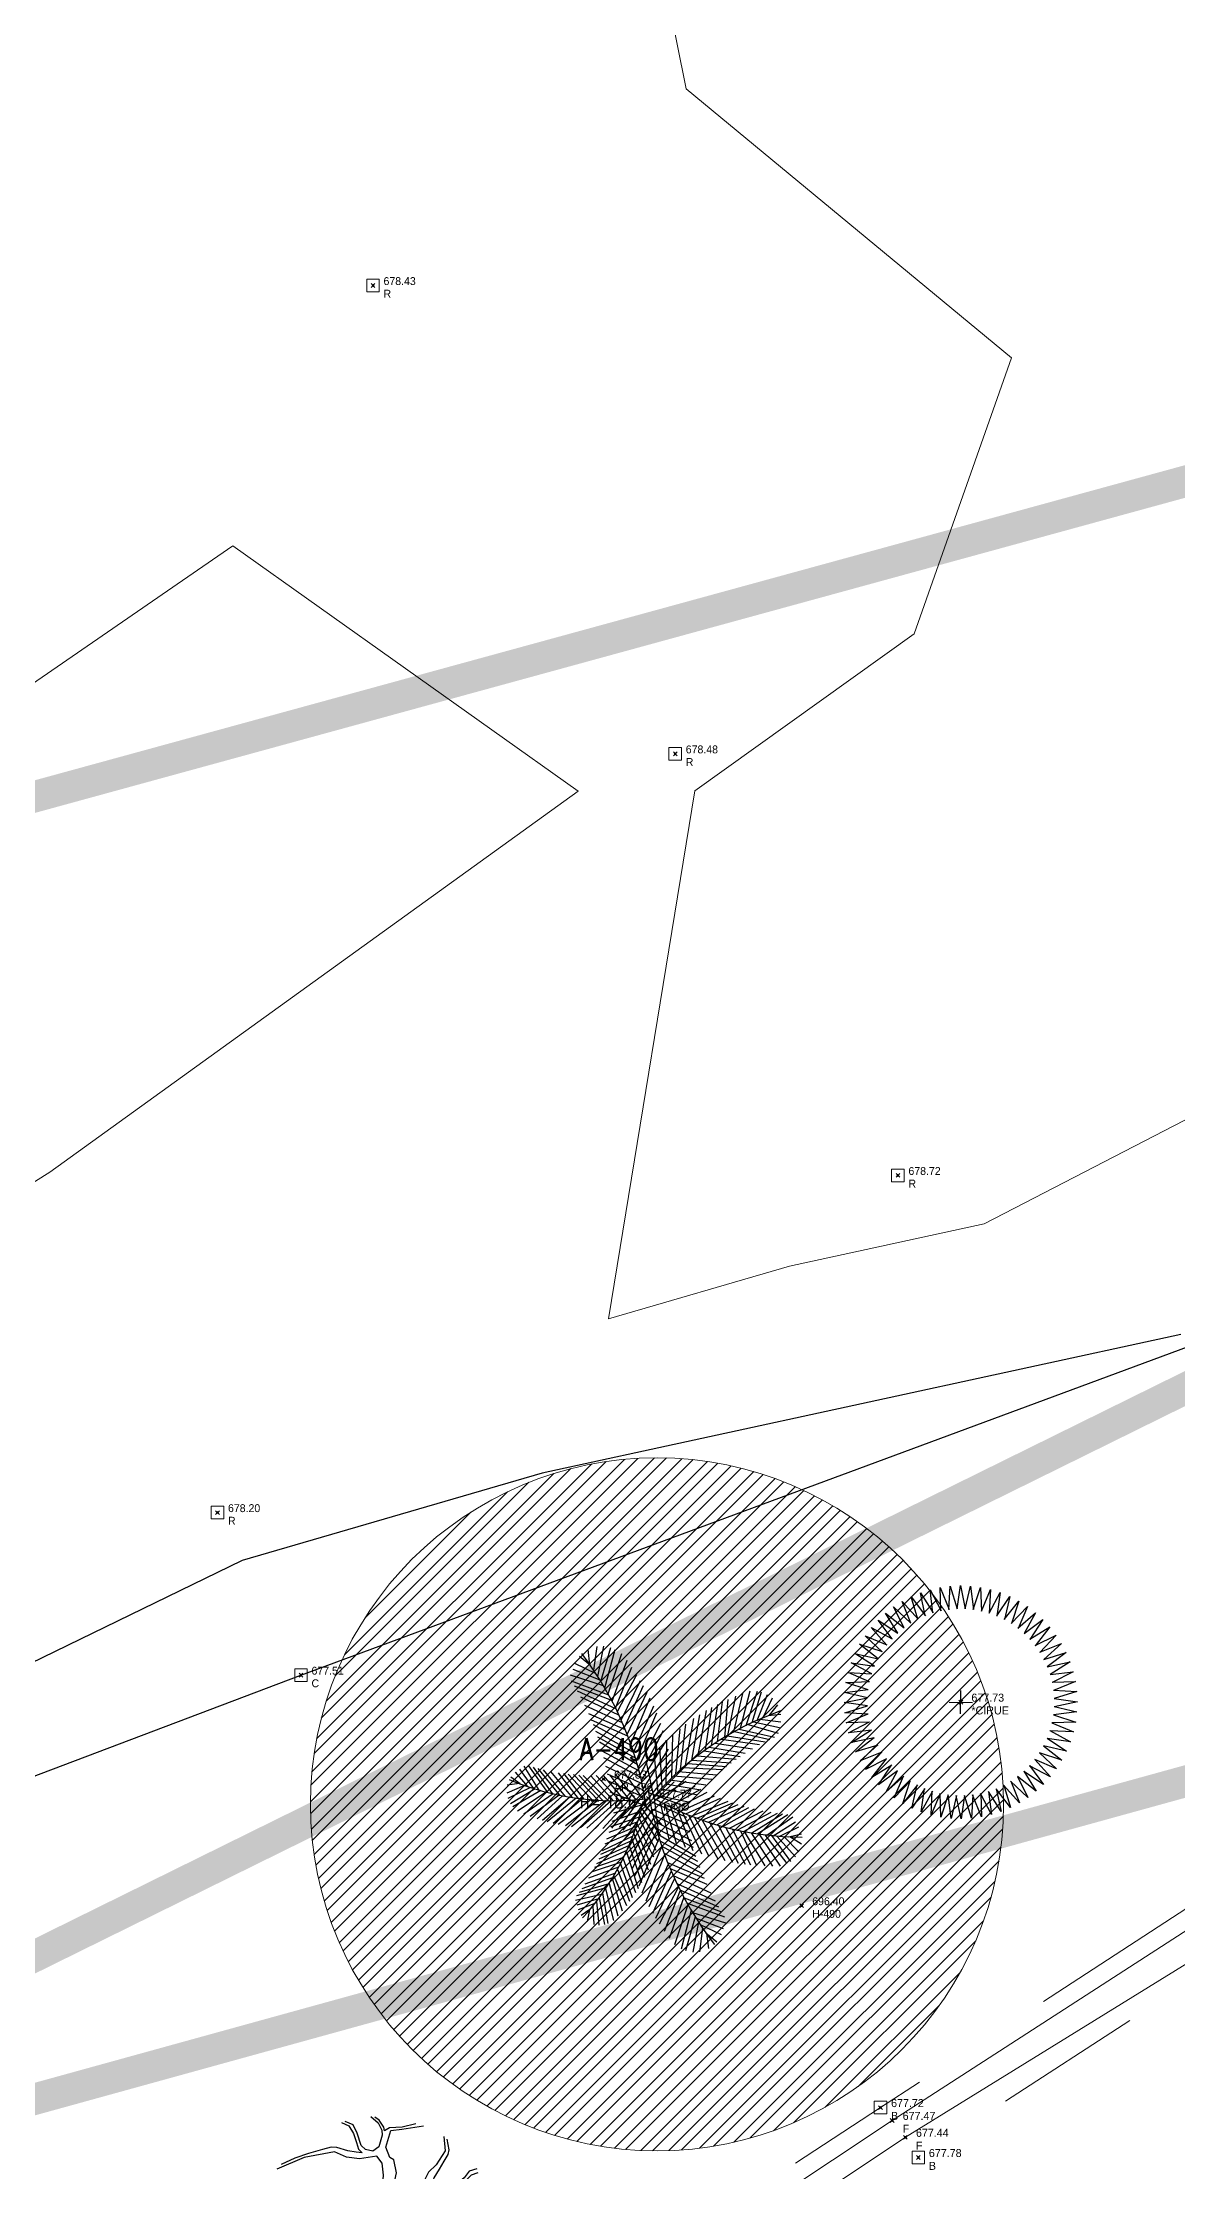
# Model space of a CAD drawing. Extents: x 350769 to 354978, y 6304672 to 6307963.
# Drawn here: x 352417.52 to 352435.53, y 6305718.19 to 6305751.98 of the extents above; entities that cross this region are included whole.
import ezdxf

# ---------------------------------------------------------------- set-up
doc = ezdxf.new("R2010")
doc.units = 0
doc.header["$PDMODE"] = 35
doc.header["$PDSIZE"] = 0.03
for name, pattern in [('CONTINUOS', [0]), ('DASHDOT', [1, 0.5, -0.25, 0, -0.25]), ('PHANTOM', [23.5, 11.75, -2.35, 2.35, -2.35, 2.35, -2.35])]:
    doc.linetypes.add(name, pattern=pattern)
doc.layers.get('0').update_dxf_attribs({"linetype": 'CONTINUOUS'})
for name, color, linetype in [('03_S2_Pav ext_Borde vereda', 7, 'CONTINUOUS'), ('1-ARBOL H1', 7, 'CONTINUOUS'), ('1-ARBOL H2', 1, 'CONTINUOUS'), ('1-ARBOL H3', 241, 'CONTINUOUS'), ('1-ARBOL NOMBRE', 3, 'CONTINUOUS'), ('1-ARBOL PTO', 7, 'CONTINUOUS'), ('1-CANAL', 150, 'PHANTOM'), ('1-CERCO', 252, 'CERCO_LINE'), ('3-CANAL_FDO', 4, 'CONTINUOUS'), ('C-TINN', 5, 'CONTINUOUS'), ('C-TOPO-MINR', 8, 'CONTINUOUS'), ('V-NODE DIC 2005', 4, 'CONTINUOUS'), ('V-NODE-TEXT DIC 2005', 2, 'CONTINUOUS'), ('V-NODE-TEXT DIC 2012', 31, 'CONTINUOUS'), ('Z-ARB', 253, 'CONTINUOUS'), ('Z-CIRUE', 253, 'CONTINUOUS'), ('Z-PINO', 253, 'CONTINUOUS')]:
    doc.layers.add(name, color=color, linetype=linetype)
doc.layers.add('0_ASD_LINEA OFICIAL', color=253, linetype='DASHDOT', lineweight=20)
doc.layers.add('0_ASD_TOPOGRAFIA_ELEMENTOS', color=7, linetype='CONTINUOS', lineweight=5, true_color=0xbdbdbd)
doc.styles.add('ROMANS', font='romans.shx', dxfattribs={"width": 0.65})
doc.linetypes.add('CERCO_LINE', pattern='A,0.5,-0.2,[" X ",Standard,S=0.1,R=0,X=-0.1,Y=-0.05],-0.25', length=0.95)

# ---------------------------------------------------------------- blocks, each defined once
blk = doc.blocks.new('ARB')
at = {"layer": 'Z-ARB', "linetype": 'Continuous'}
for p, q in [((-0.702, 1.798), (-0.583, 1.746)), ((-0.515, 1.763), (-0.643, 1.81)), ((-0.583, 1.746), (-0.509, 1.626)), ((-0.451, 1.63), (-0.515, 1.763)), ((-0.239, 1.899), (-0.12, 1.8)), ((-0.104, 1.843), (-0.176, 1.887)), ((-0.12, 1.8), (-0.061, 1.684)), ((-0.028, 1.73), (-0.104, 1.843)), ((-0.015, 1.675), (-0.028, 1.73)), ((0.059, 1.721), (-0.015, 1.675)), ((0.263, 1.735), (0.059, 1.721)), ((0.083, 1.679), (0.258, 1.706)), ((0.258, 1.706), (0.603, 1.763)), ((0.476, 1.792), (0.263, 1.735)), ((-0.994, 1.364), (-1.218, 1.294)), ((-0.859, 1.399), (-0.994, 1.364)), ((-0.77, 1.397), (-0.859, 1.399)), ((-0.594, 1.348), (-0.77, 1.397)), ((-0.509, 1.626), (-0.456, 1.48)), ((-0.456, 1.48), (-0.427, 1.377)), ((-0.383, 1.436), (-0.451, 1.63)), ((-0.427, 1.377), (-0.365, 1.32)), ((-0.315, 1.371), (-0.383, 1.436)), ((-0.198, 1.348), (-0.315, 1.371)), ((-0.104, 1.421), (-0.198, 1.348)), ((-0.052, 1.607), (-0.104, 1.421)), ((-0.061, 1.684), (-0.052, 1.607)), ((0.008, 1.414), (0.083, 1.679)), ((0.074, 1.251), (0.008, 1.414)), ((0.953, 1.37), (0.813, 1.148)), ((0.925, 1.599), (0.953, 1.37)), ((1.013, 1.388), (0.981, 1.56)), ((0.999, 1.316), (1.013, 1.388)), ((-1.286, 1.232), (-1.718, 1.038)), ((-1.435, 1.215), (-1.648, 1.112)), ((-1.218, 1.294), (-1.435, 1.215)), ((-0.807, 1.329), (-1.286, 1.232)), ((-0.613, 1.246), (-0.807, 1.329)), ((-0.408, 1.222), (-0.613, 1.246)), ((-0.46, 1.33), (-0.594, 1.348)), ((-0.365, 1.32), (-0.46, 1.33)), ((-0.133, 1.268), (-0.408, 1.222)), ((-0.048, 1.161), (-0.133, 1.268)), ((-0.02, 0.968), (-0.048, 1.161)), ((0.14, 1.216), (0.074, 1.251)), ((0.182, 1.012), (0.14, 1.216)), ((0.693, 1.027), (0.575, 0.786)), ((0.813, 1.148), (0.693, 1.027)), ((0.782, 0.943), (0.864, 1.078)), ((0.864, 1.078), (0.938, 1.207)), ((0.938, 1.207), (0.999, 1.316)), ((1.337, 1.055), (1.26, 0.95)), ((1.457, 1.093), (1.337, 1.055)), ((1.374, 0.996), (1.478, 1.036)), ((-1.85, 0.774), (-1.749, 0.71)), ((-1.845, 0.817), (-1.69, 0.721)), ((-1.749, 0.71), (-1.558, 0.613)), ((-1.69, 0.721), (-1.313, 0.581)), ((-0.259, 0.523), (-0.167, 0.709)), ((-0.167, 0.709), (-0.03, 0.834)), ((-0.135, 0.537), (-0.024, 0.697)), ((-0.03, 0.834), (-0.02, 0.968)), ((-0.024, 0.697), (0.158, 0.888)), ((0.158, 0.888), (0.182, 1.012)), ((0.575, 0.786), (0.486, 0.577)), ((0.614, 0.568), (0.752, 0.7)), ((0.743, 0.777), (0.782, 0.943)), ((0.973, 0.756), (0.743, 0.777)), ((0.752, 0.7), (0.909, 0.677)), ((0.909, 0.677), (1.054, 0.717)), ((1.125, 0.832), (0.973, 0.756)), ((1.054, 0.717), (1.231, 0.842)), ((1.26, 0.95), (1.125, 0.832)), ((1.231, 0.842), (1.374, 0.996)), ((1.484, 0.726), (1.419, 0.557)), ((1.554, 0.924), (1.484, 0.726)), ((1.509, 0.646), (1.582, 0.858)), ((-1.962, 0.358), (-1.993, 0.364)), ((-1.815, 0.451), (-1.962, 0.358)), ((-1.918, 0.335), (-1.797, 0.417)), ((-1.735, 0.571), (-1.815, 0.451)), ((-1.797, 0.417), (-1.707, 0.506)), ((-1.558, 0.613), (-1.735, 0.571)), ((-1.707, 0.506), (-1.453, 0.525)), ((-1.453, 0.525), (-1.23, 0.467)), ((-1.287, 0.38), (-1.423, 0.263)), ((-1.313, 0.581), (-1.01, 0.561)), ((-1.01, 0.478), (-1.287, 0.38)), ((-1.024, 0.405), (-1.244, 0.312)), ((-1.23, 0.467), (-1.01, 0.478)), ((-0.747, 0.458), (-1.024, 0.405)), ((-1.01, 0.561), (-0.772, 0.583)), ((-0.772, 0.583), (-0.611, 0.538)), ((-0.553, 0.248), (-0.747, 0.458)), ((-0.611, 0.538), (-0.502, 0.434)), ((-0.502, 0.434), (-0.412, 0.356)), ((-0.412, 0.356), (-0.283, 0.392)), ((-0.283, 0.392), (-0.259, 0.523)), ((-0.154, 0.307), (-0.135, 0.537)), ((0.329, 0.343), (0.271, 0.249)), ((0.486, 0.577), (0.329, 0.343)), ((0.565, 0.396), (0.614, 0.568)), ((0.714, 0.375), (0.565, 0.396)), ((0.961, 0.313), (0.714, 0.375)), ((1.148, 0.406), (0.961, 0.313)), ((1.104, 0.301), (1.261, 0.361)), ((1.281, 0.425), (1.148, 0.406)), ((1.261, 0.361), (1.445, 0.439)), ((1.39, 0.487), (1.281, 0.425)), ((1.419, 0.557), (1.39, 0.487)), ((1.445, 0.439), (1.509, 0.646)), ((-1.799, 0.026), (-2.04, -0.011)), ((-2.01, 0.315), (-1.918, 0.335)), ((-1.593, 0.175), (-1.799, 0.026)), ((-1.76, -0.027), (-1.663, 0.06)), ((-1.663, 0.06), (-1.502, 0.188)), ((-1.486, 0.056), (-1.64, -0.284)), ((-1.423, 0.263), (-1.593, 0.175)), ((-1.406, 0.139), (-1.529, -0.124)), ((-1.502, 0.188), (-1.446, 0.184)), ((-1.446, 0.184), (-1.486, 0.056)), ((-1.244, 0.312), (-1.406, 0.139)), ((-0.534, 0.093), (-0.553, 0.248)), ((-0.49, 0.032), (-0.534, 0.093)), ((-0.431, -0.039), (-0.49, 0.032)), ((-0.154, 0.307), (-0.154, 0.307)), ((-0.001, 0.263), (-0.154, 0.307)), ((0.06, 0.161), (-0.001, 0.263)), ((0.271, 0.249), (0.06, 0.161)), ((0.374, 0.116), (0.473, 0.293)), ((0.413, -0.019), (0.374, 0.116)), ((0.473, 0.293), (0.637, 0.307)), ((0.637, 0.307), (0.87, 0.217)), ((0.87, 0.217), (1.092, 0.069)), ((1.007, 0.214), (1.104, 0.301)), ((1.112, 0.134), (1.007, 0.214)), ((1.092, 0.069), (1.217, -0.165)), ((1.196, 0.02), (1.112, 0.134)), ((1.242, -0.034), (1.196, 0.02)), ((1.335, 0.031), (1.242, -0.034)), ((1.447, 0.07), (1.335, 0.031)), ((1.394, -0.041), (1.559, 0.018)), ((1.578, 0.075), (1.447, 0.07)), ((1.559, 0.018), (1.705, 0.021)), ((1.714, 0.072), (1.578, 0.075)), ((1.705, 0.021), (1.806, 0.001)), ((1.814, 0.045), (1.714, 0.072)), ((-2.033, -0.058), (-1.818, -0.031)), ((-1.818, -0.031), (-1.76, -0.027)), ((-1.64, -0.284), (-1.754, -0.458)), ((-1.529, -0.124), (-1.653, -0.439)), ((-0.93, -0.54), (-0.694, -0.321)), ((-0.694, -0.321), (-0.346, -0.191)), ((-0.304, -0.094), (-0.431, -0.039)), ((-0.346, -0.191), (-0.304, -0.094)), ((-0.117, -0.175), (-0.297, -0.442)), ((0.055, -0.162), (-0.117, -0.175)), ((0.089, -0.365), (0.055, -0.162)), ((0.396, -0.235), (0.413, -0.019)), ((0.404, -0.447), (0.396, -0.235)), ((1.217, -0.165), (1.28, -0.215)), ((1.28, -0.132), (1.394, -0.041)), ((1.364, -0.201), (1.28, -0.132)), ((1.28, -0.215), (1.65, -0.391)), ((1.554, -0.305), (1.364, -0.201)), ((1.664, -0.363), (1.554, -0.305)), ((-1.754, -0.458), (-1.937, -0.656)), ((-1.782, -0.565), (-1.916, -0.718)), ((-1.898, -0.762), (-1.771, -0.673)), ((-1.653, -0.439), (-1.782, -0.565)), ((-1.771, -0.673), (-1.495, -0.665)), ((-1.495, -0.665), (-1.216, -0.688)), ((-1.216, -0.688), (-0.93, -0.54)), ((-0.768, -0.54), (-0.982, -0.688)), ((-0.613, -0.404), (-0.768, -0.54)), ((-0.757, -0.821), (-0.626, -0.643)), ((-0.626, -0.643), (-0.5, -0.531)), ((-0.42, -0.622), (-0.619, -0.772)), ((-0.445, -0.368), (-0.613, -0.404)), ((-0.5, -0.531), (-0.474, -0.438)), ((-0.474, -0.438), (-0.445, -0.368)), ((-0.467, -0.824), (-0.42, -0.622)), ((-0.297, -0.442), (-0.391, -0.68)), ((0.422, -0.692), (0.089, -0.365)), ((0.49, -0.547), (0.404, -0.447)), ((0.595, -0.589), (0.49, -0.547)), ((0.822, -0.625), (0.595, -0.589)), ((1.165, -0.608), (0.822, -0.625)), ((1.483, -0.631), (1.034, -0.658)), ((1.034, -0.658), (1.244, -0.743)), ((1.335, -0.602), (1.165, -0.608)), ((1.485, -0.578), (1.335, -0.602)), ((1.747, -0.56), (1.483, -0.631)), ((1.761, -0.511), (1.485, -0.578)), ((1.65, -0.391), (1.778, -0.438)), ((1.787, -0.395), (1.664, -0.363)), ((-1.724, -0.727), (-1.874, -0.789)), ((-1.635, -0.722), (-1.724, -0.727)), ((-1.441, -0.766), (-1.635, -0.722)), ((-1.297, -0.771), (-1.441, -0.766)), ((-1.355, -1.205), (-1.29, -0.991)), ((-1.25, -0.991), (-1.335, -1.269)), ((-1.136, -0.734), (-1.297, -0.771)), ((-1.29, -0.991), (-1.206, -0.803)), ((-1.118, -0.805), (-1.25, -0.991)), ((-1.206, -0.803), (-1.136, -0.734)), ((-0.982, -0.688), (-1.118, -0.805)), ((-0.82, -1.065), (-0.757, -0.821)), ((-0.743, -0.959), (-0.776, -1.217)), ((-0.619, -0.772), (-0.743, -0.959)), ((-0.462, -1.051), (-0.467, -0.824)), ((-0.391, -0.68), (-0.415, -1.015)), ((0.523, -0.967), (0.422, -0.692)), ((0.466, -1.183), (0.523, -0.967)), ((0.568, -0.901), (0.544, -1.024)), ((0.592, -0.732), (0.568, -0.901)), ((0.796, -0.891), (0.592, -0.732)), ((0.917, -0.681), (0.77, -0.69)), ((0.77, -0.69), (0.835, -0.854)), ((0.92, -1.171), (0.796, -0.891)), ((0.835, -0.854), (0.98, -1.153)), ((1.126, -0.728), (0.917, -0.681)), ((1.271, -0.854), (1.126, -0.728)), ((1.244, -0.743), (1.461, -0.958)), ((1.398, -0.991), (1.271, -0.854)), ((1.545, -1.027), (1.398, -0.991)), ((1.461, -0.958), (1.561, -0.985)), ((-1.472, -1.393), (-1.355, -1.205)), ((-1.335, -1.269), (-1.453, -1.419)), ((-0.947, -1.433), (-0.845, -1.241)), ((-0.776, -1.217), (-0.895, -1.458)), ((-0.845, -1.241), (-0.82, -1.065)), ((-0.493, -1.384), (-0.434, -1.244)), ((-0.434, -1.244), (-0.462, -1.051)), ((-0.415, -1.015), (-0.316, -1.342)), ((-0.38, -1.3), (-0.413, -1.384)), ((-0.307, -1.465), (-0.38, -1.3)), ((-0.316, -1.342), (-0.056, -1.588)), ((0.396, -1.463), (0.466, -1.183)), ((0.474, -1.267), (0.453, -1.459)), ((0.544, -1.024), (0.474, -1.267)), ((1.016, -1.22), (0.92, -1.171)), ((0.98, -1.153), (1.315, -1.345)), ((1.27, -1.366), (1.016, -1.22)), ((-1.214, -1.608), (-1.082, -1.505)), ((-0.895, -1.458), (-1.187, -1.636)), ((-1.082, -1.505), (-0.947, -1.433)), ((-1.011, -1.73), (-0.881, -1.642)), ((-0.734, -1.587), (-0.991, -1.749)), ((-0.881, -1.642), (-0.707, -1.532)), ((-0.552, -1.523), (-0.734, -1.587)), ((-0.707, -1.532), (-0.584, -1.48)), ((-0.584, -1.48), (-0.493, -1.384)), ((-0.413, -1.384), (-0.552, -1.523)), ((-0.185, -1.548), (-0.307, -1.465)), ((-0.104, -1.631), (-0.185, -1.548)), ((-0.097, -1.678), (-0.104, -1.631)), ((-0.096, -1.844), (-0.097, -1.678)), ((-0.059, -1.648), (-0.068, -1.782)), ((0.235, -1.802), (-0.059, -1.648)), ((-0.056, -1.588), (0.224, -1.732)), ((0.397, -1.667), (0.396, -1.463)), ((0.49, -1.868), (0.397, -1.667)), ((0.453, -1.459), (0.629, -1.553)), ((0.475, -1.516), (0.453, -1.587)), ((0.453, -1.587), (0.473, -1.651)), ((0.473, -1.651), (0.516, -1.848)), ((0.56, -1.577), (0.475, -1.516)), ((0.712, -1.629), (0.56, -1.577)), ((0.629, -1.553), (0.741, -1.604)), ((0.779, -1.74), (0.712, -1.629)), ((0.741, -1.604), (0.807, -1.722)), ((-0.037, -1.953), (-0.096, -1.844)), ((-0.068, -1.782), (0.019, -1.957)), ((0.224, -1.732), (0.433, -1.885)), ((0.354, -1.892), (0.235, -1.802))]:
    blk.add_line(p, q, dxfattribs=at)
at = {"layer": 'Z-ARB'}
blk.add_circle((0, 0), 0.122, dxfattribs=at)
blk = doc.blocks.new('CIRUE')
at = {"linetype": 'Continuous'}
for p, q in [((-0.666, 1.726), (-0.462, 1.41)), ((-0.585, 1.363), (-0.666, 1.726)), ((-0.513, 1.777), (-0.337, 1.445)), ((-0.464, 1.409), (-0.513, 1.777)), ((-0.357, 1.815), (-0.21, 1.469)), ((-0.339, 1.444), (-0.357, 1.815)), ((-0.212, 1.468), (-0.197, 1.84)), ((-0.197, 1.84), (-0.081, 1.481)), ((-0.083, 1.481), (-0.036, 1.85)), ((-0.036, 1.85), (0.048, 1.483)), ((0.046, 1.483), (0.125, 1.846)), ((0.125, 1.846), (0.177, 1.473)), ((0.175, 1.473), (0.286, 1.828)), ((0.286, 1.828), (0.305, 1.452)), ((0.303, 1.452), (0.444, 1.796)), ((0.428, 1.42), (0.599, 1.75)), ((0.444, 1.796), (0.43, 1.42)), ((0.551, 1.378), (0.749, 1.692)), ((0.599, 1.75), (0.552, 1.377)), ((0.749, 1.692), (0.67, 1.324)), ((-1.217, 1.394), (-0.916, 1.167)), ((-1.016, 1.081), (-1.217, 1.394)), ((-1.09, 1.495), (-0.811, 1.242)), ((-0.918, 1.166), (-1.09, 1.495)), ((-0.956, 1.584), (-0.7, 1.308)), ((-0.813, 1.241), (-0.956, 1.584)), ((-0.814, 1.661), (-0.583, 1.364)), ((-0.701, 1.307), (-0.814, 1.661)), ((0.669, 1.324), (0.894, 1.62)), ((0.781, 1.261), (1.032, 1.536)), ((0.894, 1.62), (0.783, 1.26)), ((0.888, 1.188), (1.162, 1.44)), ((1.032, 1.536), (0.89, 1.187)), ((1.162, 1.44), (0.99, 1.105)), ((-1.536, 1.032), (-1.187, 0.89)), ((-1.261, 0.781), (-1.536, 1.032)), ((-1.44, 1.162), (-1.105, 0.99)), ((-1.188, 0.888), (-1.44, 1.162)), ((-1.333, 1.283), (-1.015, 1.082)), ((-1.106, 0.989), (-1.333, 1.283)), ((0.989, 1.106), (1.283, 1.333)), ((1.081, 1.016), (1.394, 1.217)), ((1.283, 1.333), (1.082, 1.015)), ((1.166, 0.918), (1.495, 1.09)), ((1.394, 1.217), (1.167, 0.916)), ((1.495, 1.09), (1.242, 0.811)), ((-1.692, 0.749), (-1.324, 0.67)), ((-1.378, 0.551), (-1.692, 0.749)), ((-1.62, 0.894), (-1.26, 0.783)), ((-1.324, 0.669), (-1.62, 0.894)), ((1.241, 0.813), (1.584, 0.956)), ((1.307, 0.701), (1.661, 0.814)), ((1.584, 0.956), (1.308, 0.7)), ((1.661, 0.814), (1.364, 0.583)), ((-1.796, 0.444), (-1.42, 0.43)), ((-1.452, 0.303), (-1.796, 0.444)), ((-1.75, 0.599), (-1.377, 0.552)), ((-1.42, 0.428), (-1.75, 0.599)), ((1.363, 0.585), (1.726, 0.666)), ((1.409, 0.464), (1.777, 0.513)), ((1.726, 0.666), (1.41, 0.462)), ((1.444, 0.339), (1.815, 0.357)), ((1.777, 0.513), (1.445, 0.337)), ((1.815, 0.357), (1.469, 0.21)), ((-1.85, -0.036), (-1.483, 0.048)), ((-1.846, 0.125), (-1.473, 0.177)), ((-1.483, 0.046), (-1.846, 0.125)), ((-1.828, 0.286), (-1.452, 0.305)), ((-1.473, 0.175), (-1.828, 0.286)), ((-0.185, 0), (0.185, 0)), ((0, -0.185), (0, 0.185)), ((1.468, 0.212), (1.84, 0.197)), ((1.84, 0.197), (1.481, 0.081)), ((1.481, 0.083), (1.85, 0.036)), ((1.85, 0.036), (1.483, -0.048)), ((-1.481, -0.083), (-1.85, -0.036)), ((-1.84, -0.197), (-1.481, -0.081)), ((-1.468, -0.212), (-1.84, -0.197)), ((-1.815, -0.357), (-1.469, -0.21)), ((-1.777, -0.513), (-1.445, -0.337)), ((1.828, -0.286), (1.452, -0.305)), ((1.452, -0.303), (1.796, -0.444)), ((1.846, -0.125), (1.473, -0.177)), ((1.473, -0.175), (1.828, -0.286)), ((1.483, -0.046), (1.846, -0.125)), ((-1.444, -0.339), (-1.815, -0.357)), ((-1.409, -0.464), (-1.777, -0.513)), ((-1.726, -0.666), (-1.41, -0.462)), ((-1.364, -0.585), (-1.726, -0.666)), ((-1.661, -0.814), (-1.364, -0.583)), ((1.324, -0.669), (1.62, -0.894)), ((1.692, -0.749), (1.324, -0.67)), ((1.75, -0.599), (1.377, -0.552)), ((1.378, -0.551), (1.692, -0.749)), ((1.42, -0.428), (1.75, -0.599)), ((1.796, -0.444), (1.42, -0.43)), ((-1.307, -0.701), (-1.661, -0.814)), ((-1.584, -0.956), (-1.308, -0.7)), ((-1.241, -0.813), (-1.584, -0.956)), ((-1.495, -1.09), (-1.242, -0.811)), ((-1.166, -0.918), (-1.495, -1.09)), ((-1.394, -1.217), (-1.167, -0.916)), ((1.44, -1.162), (1.105, -0.99)), ((1.106, -0.989), (1.333, -1.283)), ((1.536, -1.032), (1.187, -0.89)), ((1.188, -0.888), (1.44, -1.162)), ((1.62, -0.894), (1.26, -0.783)), ((1.261, -0.781), (1.536, -1.032)), ((-1.081, -1.016), (-1.394, -1.217)), ((-1.283, -1.333), (-1.082, -1.015)), ((-0.989, -1.106), (-1.283, -1.333)), ((-1.162, -1.44), (-0.99, -1.105)), ((-0.888, -1.188), (-1.162, -1.44)), ((-1.032, -1.536), (-0.89, -1.187)), ((-0.781, -1.261), (-1.032, -1.536)), ((-0.894, -1.62), (-0.783, -1.26)), ((-0.669, -1.324), (-0.894, -1.62)), ((-0.749, -1.692), (-0.67, -1.324)), ((0.956, -1.584), (0.7, -1.308)), ((0.701, -1.307), (0.814, -1.661)), ((1.09, -1.495), (0.811, -1.242)), ((0.813, -1.241), (0.956, -1.584)), ((1.217, -1.394), (0.916, -1.167)), ((0.918, -1.166), (1.09, -1.495)), ((1.333, -1.283), (1.015, -1.082)), ((1.016, -1.081), (1.217, -1.394)), ((-0.551, -1.378), (-0.749, -1.692)), ((-0.599, -1.75), (-0.552, -1.377)), ((-0.428, -1.42), (-0.599, -1.75)), ((-0.444, -1.796), (-0.43, -1.42)), ((-0.303, -1.452), (-0.444, -1.796)), ((-0.286, -1.828), (-0.305, -1.452)), ((-0.175, -1.473), (-0.286, -1.828)), ((-0.125, -1.846), (-0.177, -1.473)), ((-0.046, -1.483), (-0.125, -1.846)), ((0.036, -1.85), (-0.048, -1.483)), ((0.083, -1.481), (0.036, -1.85)), ((0.197, -1.84), (0.081, -1.481)), ((0.212, -1.468), (0.197, -1.84)), ((0.357, -1.815), (0.21, -1.469)), ((0.513, -1.777), (0.337, -1.445)), ((0.339, -1.444), (0.357, -1.815)), ((0.666, -1.726), (0.462, -1.41)), ((0.464, -1.409), (0.513, -1.777)), ((0.814, -1.661), (0.583, -1.364)), ((0.585, -1.364), (0.666, -1.726))]:
    blk.add_line(p, q, dxfattribs=at)
blk = doc.blocks.new('PINO')
for p, q in [((-0.904, 2.021), (-0.856, 2.396)), ((-0.837, 1.922), (-0.751, 2.403)), ((-0.787, 1.844), (-0.636, 2.383)), ((-0.866, 1.965), (-1.202, 2.122)), ((-0.957, 2.096), (-1.131, 2.236)), ((-0.968, 2.105), (-0.998, 2.346)), ((-0.724, 1.743), (-0.568, 2.356)), ((-0.67, 1.651), (-0.46, 2.291)), ((-0.604, 1.533), (-0.377, 2.187)), ((-0.547, 1.425), (-0.298, 2.08)), ((-0.744, 1.775), (-1.27, 1.933)), ((-0.656, 1.627), (-1.253, 1.84)), ((-0.8, 1.866), (-1.232, 2.026)), ((-0.609, 1.543), (-1.204, 1.762)), ((-0.518, 1.369), (-0.216, 1.961)), ((-0.453, 1.234), (-0.158, 1.87)), ((-0.402, 1.12), (-0.11, 1.791)), ((1.443, 1.135), (1.584, 1.731)), ((1.528, 1.18), (1.699, 1.73)), ((1.625, 1.229), (1.765, 1.718)), ((-0.541, 1.414), (-1.156, 1.682)), ((-0.491, 1.314), (-1.101, 1.587)), ((-0.434, 1.191), (-1.034, 1.46)), ((-0.355, 1.007), (-0.05, 1.685)), ((-0.297, 0.859), (-0.002, 1.595)), ((-0.249, 0.725), (0.06, 1.469)), ((-0.205, 0.59), (0.11, 1.357)), ((0.777, 0.698), (0.898, 1.409)), ((0.893, 0.786), (0.978, 1.456)), ((0.983, 0.851), (1.075, 1.509)), ((1.077, 0.915), (1.15, 1.548)), ((1.192, 0.989), (1.238, 1.591)), ((1.24, 1.019), (1.359, 1.644)), ((1.336, 1.075), (1.471, 1.689)), ((1.701, 1.265), (1.863, 1.679)), ((1.8, 1.31), (1.941, 1.624)), ((1.877, 1.343), (2.079, 1.369)), ((1.89, 1.345), (2.027, 1.517)), ((-0.384, 1.079), (-0.969, 1.325)), ((-0.344, 0.981), (-0.925, 1.228)), ((-0.288, 0.836), (-0.893, 1.151)), ((-0.249, 0.725), (-0.853, 1.05)), ((-0.172, 0.481), (0.174, 1.198)), ((-0.142, 0.372), (0.217, 1.079)), ((0.364, 0.334), (0.371, 1.016)), ((0.426, 0.395), (0.484, 1.113)), ((0.501, 0.465), (0.574, 1.185)), ((0.578, 0.533), (0.699, 1.278)), ((0.677, 0.617), (0.791, 1.34)), ((1.344, 1.08), (1.91, 0.967)), ((1.42, 1.123), (1.985, 1.004)), ((1.559, 1.196), (2.042, 1.068)), ((1.646, 1.239), (2.057, 1.158)), ((1.744, 1.285), (2.079, 1.247)), ((-0.22, 0.637), (-0.819, 0.956)), ((-0.188, 0.533), (-0.792, 0.877)), ((-0.16, 0.436), (-0.749, 0.738)), ((-0.119, 0.28), (0.267, 0.923)), ((-0.088, 0.148), (0.305, 0.785)), ((0.15, 0.108), (0.075, 0.715)), ((0.211, 0.176), (0.166, 0.815)), ((0.277, 0.247), (0.276, 0.927)), ((0.76, 0.685), (1.379, 0.642)), ((0.872, 0.77), (1.44, 0.686)), ((0.95, 0.827), (1.519, 0.74)), ((1.041, 0.891), (1.634, 0.814)), ((1.144, 0.958), (1.747, 0.88)), ((1.23, 1.012), (1.834, 0.928)), ((-1.917, 0.155), (-2.118, 0.383)), ((-1.824, 0.127), (-2.049, 0.429)), ((-1.74, 0.103), (-1.985, 0.48)), ((-1.603, 0.068), (-1.908, 0.488)), ((-1.527, 0.051), (-1.836, 0.467)), ((-1.409, 0.027), (-1.762, 0.448)), ((-1.319, 0.011), (-1.675, 0.427)), ((-1.21, -0.005), (-1.559, 0.404)), ((-1.11, -0.018), (-1.438, 0.384)), ((-1.024, -0.027), (-1.352, 0.372)), ((-0.897, -0.037), (-1.285, 0.364)), ((-0.801, -0.043), (-1.196, 0.357)), ((-0.726, -0.045), (-1.114, 0.351)), ((-0.637, -0.047), (-1.046, 0.348)), ((-0.554, -0.046), (-0.927, 0.347)), ((-0.462, -0.044), (-0.837, 0.348)), ((-0.379, -0.04), (-0.721, 0.353)), ((-0.13, 0.327), (-0.72, 0.632)), ((-0.106, 0.229), (-0.686, 0.494)), ((-0.084, 0.131), (-0.66, 0.372)), ((-0.297, -0.035), (-0.619, 0.361)), ((-0.195, -0.026), (-0.528, 0.371)), ((-0.084, -0.014), (-0.384, 0.392)), ((-0.066, 0.044), (0.344, 0.617)), ((-0.048, -0.055), (0.371, 0.471)), ((0.082, 0.031), (-0.042, 0.573)), ((0.396, 0.365), (0.997, 0.322)), ((0.47, 0.436), (1.07, 0.39)), ((0.538, 0.498), (1.17, 0.477)), ((0.612, 0.563), (1.228, 0.526)), ((0.677, 0.617), (1.3, 0.582)), ((-1.97, 0.172), (-2.253, 0.048)), ((-2.051, 0.203), (-2.246, 0.171)), ((-1.876, 0.143), (-2.234, -0.036)), ((-1.804, 0.121), (-2.192, -0.122)), ((-2.041, 0.197), (-2.191, 0.301)), ((-1.71, 0.095), (-2.155, -0.169)), ((-1.625, 0.074), (-2.079, -0.239)), ((-1.518, 0.049), (-1.978, -0.28)), ((-1.42, 0.029), (-1.876, -0.317)), ((-1.369, 0.02), (-1.764, -0.354)), ((-1.248, 0), (-1.679, -0.379)), ((-0.059, 0.009), (-0.64, 0.262)), ((-0.035, -0.126), (-0.614, 0.086)), ((-0.009, 0.132), (-0.433, -0.31)), ((0.011, 0.021), (-0.403, -0.51)), ((-0.029, -0.167), (0.4, 0.27)), ((-0.002, 0.091), (0.579, -0.115)), ((0.107, 0.059), (0.656, -0.051)), ((0.121, -0.019), (0.594, 0.283)), ((0.189, 0.152), (0.759, 0.072)), ((0.232, -0.076), (0.735, 0.205)), ((0.267, 0.236), (0.828, 0.149)), ((0.33, 0.301), (0.905, 0.231)), ((0.334, -0.125), (0.826, 0.159)), ((0.417, -0.163), (0.928, 0.111)), ((0.501, -0.2), (1.046, 0.059)), ((0.597, -0.239), (1.139, 0.022)), ((-1.147, -0.014), (-1.606, -0.398)), ((-1.047, -0.025), (-1.509, -0.421)), ((-0.917, -0.036), (-1.427, -0.437)), ((-0.801, -0.043), (-1.314, -0.457)), ((-0.685, -0.046), (-1.215, -0.47)), ((-0.592, -0.047), (-1.075, -0.484)), ((-0.5, -0.045), (-0.972, -0.49)), ((-0.422, -0.042), (-0.838, -0.493)), ((-0.311, -0.036), (-0.72, -0.491)), ((-0.144, -0.3), (-0.599, -0.461)), ((-0.224, -0.029), (-0.579, -0.483)), ((-0.12, -0.206), (-0.579, -0.377)), ((-0.096, -0.103), (-0.551, -0.242)), ((-0.142, -0.021), (-0.459, -0.471)), ((0.03, -0.078), (-0.374, -0.656)), ((0.053, -0.182), (-0.333, -0.823)), ((-0.05, -0.01), (-0.294, -0.447)), ((0.085, -0.314), (-0.293, -0.961)), ((-0.148, -0.312), (0.128, -0.821)), ((-0.127, -0.233), (0.165, -0.692)), ((-0.108, -0.157), (0.193, -0.581)), ((-0.089, -0.072), (0.223, -0.427)), ((0.023, -0.043), (0.606, -0.29)), ((0.049, -0.166), (0.628, -0.401)), ((0.072, -0.263), (0.655, -0.522)), ((0.088, -0.001), (0.168, -0.552)), ((0.179, -0.049), (0.329, -0.642)), ((0.261, -0.09), (0.45, -0.702)), ((0.348, -0.132), (0.593, -0.766)), ((0.461, -0.182), (0.714, -0.815)), ((0.541, -0.216), (0.854, -0.865)), ((0.636, -0.254), (0.964, -0.899)), ((0.682, -0.272), (1.264, -0.023)), ((0.732, -0.29), (1.115, -0.94)), ((0.775, -0.305), (1.336, -0.048)), ((0.855, -0.333), (1.423, -0.074)), ((0.855, -0.333), (1.223, -0.965)), ((0.957, -0.365), (1.518, -0.101)), ((1.092, -0.405), (1.591, -0.12)), ((1.185, -0.429), (1.685, -0.142)), ((1.293, -0.455), (1.819, -0.169)), ((1.414, -0.481), (1.947, -0.19)), ((1.514, -0.501), (2.047, -0.203)), ((1.645, -0.522), (2.131, -0.213)), ((1.731, -0.535), (2.214, -0.22)), ((1.887, -0.553), (2.291, -0.258)), ((1.984, -0.561), (2.337, -0.337)), ((-0.241, -0.605), (-0.722, -0.845)), ((-0.216, -0.532), (-0.683, -0.74)), ((-0.188, -0.449), (-0.656, -0.659)), ((-0.166, -0.374), (-0.624, -0.554)), ((-0.257, -0.648), (-0.047, -1.254)), ((0.11, -0.406), (-0.242, -1.117)), ((-0.227, -0.566), (0.009, -1.134)), ((-0.199, -0.483), (0.048, -1.044)), ((0.141, -0.515), (-0.198, -1.235)), ((-0.177, -0.413), (0.093, -0.925)), ((0.175, -0.623), (-0.132, -1.394)), ((0.097, -0.361), (0.69, -0.66)), ((0.128, -0.47), (0.72, -0.766)), ((0.157, -0.567), (0.765, -0.904)), ((0.19, -0.67), (0.793, -0.983)), ((0.978, -0.372), (1.348, -0.99)), ((1.117, -0.412), (1.44, -1.005)), ((1.225, -0.439), (1.549, -1.02)), ((1.335, -0.465), (1.633, -1.029)), ((1.469, -0.492), (1.731, -1.037)), ((1.525, -0.503), (1.862, -1.043)), ((1.635, -0.521), (1.983, -1.045)), ((1.756, -0.538), (2.104, -1.042)), ((1.852, -0.549), (2.21, -0.999)), ((1.961, -0.559), (2.267, -0.965)), ((2.044, -0.566), (2.345, -0.893)), ((2.092, -0.569), (2.39, -0.412)), ((2.153, -0.572), (2.398, -0.813)), ((2.237, -0.575), (2.434, -0.526)), ((2.249, -0.572), (2.44, -0.682)), ((-0.381, -0.944), (-0.84, -1.11)), ((-0.332, -0.835), (-0.812, -1.052)), ((-0.297, -0.751), (-0.777, -0.976)), ((-0.271, -0.684), (-0.747, -0.905)), ((-0.391, -0.964), (-0.184, -1.5)), ((-0.339, -0.852), (-0.143, -1.432)), ((-0.297, -0.751), (-0.09, -1.338)), ((0.22, -0.758), (-0.081, -1.505)), ((0.269, -0.891), (-0.018, -1.63)), ((0.22, -0.758), (0.828, -1.077)), ((0.261, -0.868), (0.869, -1.177)), ((0.318, -1.012), (0.902, -1.254)), ((-0.551, -1.27), (-1.037, -1.451)), ((-0.509, -1.194), (-0.991, -1.379)), ((-0.459, -1.102), (-0.934, -1.284)), ((-0.416, -1.018), (-0.878, -1.183)), ((-0.557, -1.278), (-0.392, -1.794)), ((-0.532, -1.236), (-0.324, -1.705)), ((-0.476, -1.135), (-0.275, -1.638)), ((-0.432, -1.049), (-0.235, -1.579)), ((0.329, -1.039), (0.031, -1.72)), ((0.378, -1.151), (0.092, -1.825)), ((0.43, -1.264), (0.141, -1.903)), ((0.359, -1.11), (0.946, -1.35)), ((0.41, -1.221), (1.013, -1.484)), ((0.469, -1.344), (1.082, -1.61)), ((-0.723, -1.54), (-1.136, -1.639)), ((-0.649, -1.429), (-1.119, -1.568)), ((-0.771, -1.607), (-1.111, -1.712)), ((-0.826, -1.681), (-1.092, -1.788)), ((-0.61, -1.366), (-1.078, -1.51)), ((-0.802, -1.649), (-0.756, -2.024)), ((-0.76, -1.591), (-0.666, -2.013)), ((-0.707, -1.515), (-0.613, -1.995)), ((-0.661, -1.447), (-0.526, -1.95)), ((-0.605, -1.359), (-0.458, -1.873)), ((0.497, -1.399), (0.2, -1.994)), ((0.525, -1.455), (0.283, -2.112)), ((0.584, -1.562), (0.364, -2.218)), ((0.651, -1.679), (0.447, -2.321)), ((0.519, -1.443), (1.137, -1.705)), ((0.589, -1.572), (1.186, -1.785)), ((0.636, -1.655), (1.236, -1.862)), ((-0.902, -1.778), (-1.042, -1.879)), ((-0.911, -1.785), (-0.944, -1.969)), ((-0.858, -1.722), (-0.837, -2.014)), ((0.706, -1.77), (0.556, -2.385)), ((0.77, -1.871), (0.625, -2.411)), ((0.726, -1.803), (1.254, -1.955)), ((0.821, -1.948), (0.74, -2.43)), ((0.784, -1.892), (1.217, -2.048)), ((0.85, -1.991), (1.188, -2.145)), ((0.889, -2.046), (0.845, -2.422)), ((0.943, -2.121), (1.119, -2.26)), ((0.954, -2.13), (0.986, -2.37))]:
    blk.add_line(p, q)
for centre, radius, start, end in [((-5.223, -0.976), 5.257, 8.5439, 38.2906), ((3.723, -3.065), 4.779, 110.1895, 139.9362), ((-0.615, 4.254), 4.301, 248.0996, 277.8463), ((5.176, 0.996), 5.257, 189.1509, 218.8976), ((2.361, 4.203), 4.779, 241.292, 271.0387), ((-4.062, 0.774), 4.062, 318.5391, 348.2858)]:
    blk.add_arc(centre, radius, start, end)
blk = doc.blocks.new('A$C27410629')
at = {"true_color": 0x136734, "transparency": 33554559}
h = blk.add_hatch(dxfattribs=at)
h.set_pattern_fill('ANSI31', color=116, scale=0.5)
h.set_pattern_definition([(45, (-8759.5625, -519.1036), (-1.12253202, 1.12253202), [])])
h.paths.add_polyline_path([(137.507, 1252.464, 0.117627), (109.815, 1254.194, 0.066925), (94.445, 1249.334, 0.315349), (64.302, 1196.27, 0.022683), (65.729, 1185.31), (112.36, 1218.953), (153.478, 1161.962), (172.105, 1139.481), (187.958, 1141.808), (193.565, 1120.466), (224.198, 1050.129), (250.62, 989.479), (268.153, 972.735, 0.000007), (291.49, 983.299), (238.195, 1105.634), (205.293, 1181.112), (177.053, 1197.652)])
at = {"layer": '0_ASD_LINEA OFICIAL', "ltscale": 8, "const_width": 0.5}
blk.add_lwpolyline([(250.62, 989.479), (268.153, 972.735, 0.000007), (291.49, 983.299), (291.49, 983.299), (238.195, 1105.634), (205.293, 1181.112), (177.053, 1197.652), (137.615, 1252.315)], format="xyb", dxfattribs=at)
for points in [[(111.349, 941.81), (111.349, 941.81), (187.318, 947.004), (258.378, 982.07), (250.62, 989.479)], [(111.349, 941.81), (187.318, 947.004), (258.378, 982.07), (268.153, 972.735)]]:
    blk.add_lwpolyline(points, dxfattribs=at)
blk = doc.blocks.new('*U1327')
at = {"color": 0, "linetype": 'ByBlock', "lineweight": -2, "transparency": 16777216}
blk.add_point((0, 0), dxfattribs=at)
blk = doc.blocks.new('*U4126', base_point=(352430.871, 6305719.123))
at = {"layer": 'V-NODE-TEXT DIC 2005', "linetype": 'ByBlock', "char_height": 0.127}
for s, insert, attachment_point in [('677.72', (352431.038, 6305719.194), 4), ('B', (352431.038, 6305719.055), 1)]:
    blk.add_mtext(s, dxfattribs=dict(at, insert=insert, attachment_point=attachment_point))
blk = doc.blocks.new('*U4127', base_point=(352430.871, 6305719.123))
at = {"layer": 'V-NODE-TEXT DIC 2005', "color": 2, "lineweight": -2}
blk.add_blockref('*U4126', (352430.871, 6305719.123), dxfattribs=at)
blk = doc.blocks.new('*U4086', base_point=(352431.471, 6305718.33))
at = {"layer": 'V-NODE-TEXT DIC 2005', "linetype": 'ByBlock', "char_height": 0.127}
for s, insert, attachment_point in [('677.78', (352431.638, 6305718.401), 4), ('B', (352431.638, 6305718.262), 1)]:
    blk.add_mtext(s, dxfattribs=dict(at, insert=insert, attachment_point=attachment_point))
blk = doc.blocks.new('*U4087', base_point=(352431.471, 6305718.33))
at = {"layer": 'V-NODE-TEXT DIC 2005', "color": 2, "lineweight": -2}
blk.add_blockref('*U4086', (352431.471, 6305718.33), dxfattribs=at)
blk = doc.blocks.new('*U3680', base_point=(352431.055, 6305718.919))
at = {"layer": 'V-NODE-TEXT DIC 2005', "linetype": 'ByBlock', "char_height": 0.127}
for s, insert, attachment_point in [('677.47', (352431.222, 6305718.99), 4), ('F', (352431.222, 6305718.851), 1)]:
    blk.add_mtext(s, dxfattribs=dict(at, insert=insert, attachment_point=attachment_point))
blk = doc.blocks.new('*U3681', base_point=(352431.055, 6305718.919))
at = {"layer": 'V-NODE-TEXT DIC 2005', "color": 2, "lineweight": -2}
blk.add_blockref('*U3680', (352431.055, 6305718.919), dxfattribs=at)
blk = doc.blocks.new('*U3656', base_point=(352431.266, 6305718.651))
at = {"layer": 'V-NODE-TEXT DIC 2005', "linetype": 'ByBlock', "char_height": 0.127}
for s, insert, attachment_point in [('677.44', (352431.433, 6305718.722), 4), ('F', (352431.433, 6305718.583), 1)]:
    blk.add_mtext(s, dxfattribs=dict(at, insert=insert, attachment_point=attachment_point))
blk = doc.blocks.new('*U3657', base_point=(352431.266, 6305718.651))
at = {"layer": 'V-NODE-TEXT DIC 2005', "color": 2, "lineweight": -2}
blk.add_blockref('*U3656', (352431.266, 6305718.651), dxfattribs=at)
blk = doc.blocks.new('*U1560', base_point=(352432.145, 6305725.559))
at = {"layer": 'V-NODE-TEXT DIC 2005', "linetype": 'ByBlock', "char_height": 0.127}
for s, insert, attachment_point in [('677.73', (352432.312, 6305725.63), 4), ('*CIRUE', (352432.312, 6305725.491), 1)]:
    blk.add_mtext(s, dxfattribs=dict(at, insert=insert, attachment_point=attachment_point))
blk = doc.blocks.new('*U1561', base_point=(352432.145, 6305725.559))
at = {"layer": 'V-NODE-TEXT DIC 2005', "color": 2, "lineweight": -2}
blk.add_blockref('*U1560', (352432.145, 6305725.559), dxfattribs=at)
blk = doc.blocks.new('*U1420', base_point=(352427.189, 6305724.032))
at = {"layer": 'V-NODE-TEXT DIC 2005', "linetype": 'ByBlock', "char_height": 0.127}
for s, insert, attachment_point in [('677.77', (352427.356, 6305724.103), 4), ('*PINO', (352427.356, 6305723.964), 1)]:
    blk.add_mtext(s, dxfattribs=dict(at, insert=insert, attachment_point=attachment_point))
blk = doc.blocks.new('*U1421', base_point=(352427.189, 6305724.032))
at = {"layer": 'V-NODE-TEXT DIC 2005', "color": 2, "lineweight": -2}
blk.add_blockref('*U1420', (352427.189, 6305724.032), dxfattribs=at)
blk = doc.blocks.new('TOPOGRAFIA')
at = {"layer": '0_ASD_TOPOGRAFIA_ELEMENTOS', "true_color": 0xf26507}
h = blk.add_hatch(dxfattribs=at)
h.set_pattern_fill('ANSI31', color=30, scale=0.1)
h.set_pattern_definition([(45, (384124.501, 6300984.2634), (-0.224506403, 0.224506403), [])])
edge = h.paths.add_edge_path()
edge.add_arc((390427.275, 6302724.016), 5.5, 0, 360)
at = {"layer": '0_ASD_LINEA OFICIAL', "ltscale": 8, "const_width": 0.5}
blk.add_lwpolyline([(390427.742, 6302814.067), (390462.175, 6302752.282), (390383.071, 6302730.605), (390309.799, 6302723.349), (390311.369, 6302703.307), (390386.745, 6302710.871), (390472.116, 6302734.448), (390495.667, 6302745.108), (390523.305, 6302756.109), (390473.799, 6302802.291, -0.151019), (390428.285, 6302881.719), (390391.708, 6302986.357, -0.035367), (390370.183, 6302995.884, 0.28109), (390309.679, 6302995.976), (390362.106, 6302925.874), (390362.105, 6302925.873), (390363.124, 6302924.511, -0.033436), (390384.93, 6302890.884), (390427.742, 6302814.067)], format="xyb", dxfattribs=at)
blk.add_lwpolyline([(390427.742, 6302814.067), (390462.175, 6302752.282), (390383.071, 6302730.605), (390309.799, 6302723.349), (390311.369, 6302703.307), (390386.745, 6302710.871), (390472.116, 6302734.448), (390495.667, 6302745.108), (390523.305, 6302756.109), (390473.799, 6302802.291, -0.151019), (390428.285, 6302881.719), (390391.708, 6302986.357, -0.035367), (390370.183, 6302995.884, 0.28109), (390309.679, 6302995.976), (390362.106, 6302925.874), (390362.105, 6302925.873), (390363.124, 6302924.511, -0.033436), (390384.93, 6302890.884), (390427.742, 6302814.067)], format="xyb", dxfattribs=at)
at = {"layer": '0_ASD_TOPOGRAFIA_ELEMENTOS', "color": 30, "true_color": 0xf26507}
blk.add_circle((390427.275, 6302724.016), 5.5, dxfattribs=at)
at = {"layer": '1-ARBOL H1', "color": 9, "lineweight": 0, "true_color": 0xbdbdbd}
blk.add_point((390426.426, 6302724.418), dxfattribs=at)
at = {"layer": '1-ARBOL PTO', "color": 9, "lineweight": 0, "true_color": 0xbdbdbd}
blk.add_point((390426.426, 6302724.418), dxfattribs=at)
at = {"layer": '1-CANAL', "color": 9, "lineweight": 0, "true_color": 0xbdbdbd, "flags": 128}
blk.add_lwpolyline([(390567.787, 6302629.727), (390568.793, 6302640.353), (390569.503, 6302651.739), (390570.033, 6302661.873), (390570.34, 6302672.528), (390570.92, 6302683.642), (390571.385, 6302692.94), (390572.206, 6302702.09), (390572.491, 6302712.168), (390573.178, 6302721.782), (390573.739, 6302732.321), (390574.43, 6302741.485), (390575.232, 6302752.552), (390575.303, 6302758.186), (390573.072, 6302758.741), (390565.731, 6302762.63), (390558.774, 6302762.052), (390549.097, 6302759.46), (390540.056, 6302756.523), (390530.957, 6302754.646), (390519.837, 6302751.496), (390509.631, 6302748.296), (390499.766, 6302744.712), (390490.284, 6302741.391), (390477.589, 6302736.731), (390469.698, 6302733.787), (390460.923, 6302731.042), (390452.374, 6302728.107), (390438.311, 6302722.869), (390431.422, 6302718.409), (390419.91, 6302710.977), (390412.117, 6302707.007), (390402.106, 6302701.336), (390395.117, 6302696.907), (390381.316, 6302693.365), (390369.866, 6302691.898), (390358.977, 6302690.522), (390351.003, 6302689.869), (390338.841, 6302688.974), (390330.387, 6302688.811), (390318.293, 6302688.652), (390310.613, 6302688.12), (390310.097, 6302689.409), (390318.134, 6302689.995), (390330.169, 6302689.859), (390338.592, 6302690.268), (390350.911, 6302691.365), (390358.441, 6302692.052), (390369.602, 6302693.031), (390381.494, 6302694.408), (390394.454, 6302697.809), (390401.441, 6302702.027), (390411.517, 6302708.091), (390419.432, 6302711.748), (390430.822, 6302719.202), (390437.823, 6302723.766), (390451.878, 6302729.106), (390460.597, 6302731.881), (390469.278, 6302734.632), (390477.218, 6302737.629), (390489.928, 6302742.229), (390499.382, 6302745.508), (390509.312, 6302749.089), (390519.62, 6302752.392), (390530.723, 6302755.531), (390539.654, 6302757.751), (390548.71, 6302760.578), (390558.851, 6302763.211), (390565.636, 6302763.686), (390573.601, 6302759.59), (390575.339, 6302759.411), (390576.082, 6302766.593), (390577.196, 6302775.886), (390577.943, 6302782.884), (390578.269, 6302790.104), (390579.967, 6302802.039), (390581.351, 6302810.063)], dxfattribs=at)
at = {"layer": '1-CERCO', "color": 9, "lineweight": 0, "true_color": 0xbdbdbd, "flags": 128}
for points in [[(390421.624, 6302726.067), (390435.837, 6302731.332)], [(390410.848, 6302721.988), (390421.624, 6302726.067)]]:
    blk.add_lwpolyline(points, dxfattribs=at)
at = {"layer": '3-CANAL_FDO', "color": 9, "lineweight": 0, "true_color": 0xbdbdbd}
for points in [[(390539.967, 6302757.247), (390530.893, 6302755.256), (390519.738, 6302752.054), (390509.538, 6302748.883), (390499.452, 6302745.33), (390490.052, 6302742.018), (390477.389, 6302737.286), (390469.459, 6302734.356), (390460.822, 6302731.603), (390452.099, 6302728.78), (390438.105, 6302723.585), (390431.006, 6302718.998), (390419.709, 6302711.486), (390411.588, 6302707.706), (390401.653, 6302701.807), (390394.656, 6302697.507), (390381.626, 6302694.051), (390369.775, 6302692.606), (390358.754, 6302691.538), (390350.797, 6302690.927), (390338.654, 6302689.841), (390330.154, 6302689.686), (390318.275, 6302689.534), (390310.503, 6302689.006)], [(390310.469, 6302688.649), (390318.522, 6302688.996), (390330.174, 6302689.125), (390338.64, 6302689.578), (390350.896, 6302690.257), (390358.72, 6302691.136), (390369.871, 6302692.128), (390381.817, 6302693.844), (390394.873, 6302697.124), (390401.907, 6302701.675), (390411.835, 6302707.347), (390419.866, 6302711.153), (390431.217, 6302718.73), (390438.253, 6302723.075), (390452.2, 6302728.334), (390460.878, 6302731.292), (390469.538, 6302734.018), (390477.452, 6302736.983), (390490.288, 6302741.591), (390499.55, 6302745.064), (390509.663, 6302748.654), (390519.824, 6302751.87), (390530.973, 6302754.926), (390540.132, 6302756.904)]]:
    blk.add_lwpolyline(points, dxfattribs=at)
at = {"layer": 'C-TINN', "color": 9, "linetype": 'Continuous', "lineweight": 0, "true_color": 0xbdbdbd}
for points, elevation in [([(390422.667, 6302748.025), (390422.667, 6302748.225), (390422.867, 6302748.225), (390422.867, 6302748.025), (390422.667, 6302748.025)], 678.429), ([(390427.464, 6302740.591), (390427.464, 6302740.791), (390427.664, 6302740.791), (390427.664, 6302740.591), (390427.464, 6302740.591)], 678.479), ([(390430.998, 6302733.899), (390430.998, 6302734.099), (390431.198, 6302734.099), (390431.198, 6302733.899), (390430.998, 6302733.899)], 678.719), ([(390420.199, 6302728.547), (390420.199, 6302728.747), (390420.399, 6302728.747), (390420.399, 6302728.547), (390420.199, 6302728.547)], 678.204), ([(390421.524, 6302725.967), (390421.524, 6302726.167), (390421.724, 6302726.167), (390421.724, 6302725.967), (390421.524, 6302725.967)], 677.512), ([(390430.722, 6302719.102), (390430.722, 6302719.302), (390430.922, 6302719.302), (390430.922, 6302719.102), (390430.722, 6302719.102)], 677.72), ([(390431.322, 6302718.309), (390431.322, 6302718.509), (390431.522, 6302718.509), (390431.522, 6302718.309), (390431.322, 6302718.309)], 677.78)]:
    blk.add_lwpolyline(points, dxfattribs=dict(at, elevation=elevation))
for p in [(390422.767, 6302748.125, 678.429), (390427.564, 6302740.691, 678.479), (390431.098, 6302733.999, 678.719), (390420.299, 6302728.647, 678.204), (390421.624, 6302726.067, 677.512), (390430.822, 6302719.202, 677.72), (390431.422, 6302718.409, 677.78)]:
    blk.add_point(p, dxfattribs=at)
at = {"layer": 'C-TOPO-MINR', "color": 9, "linetype": 'Continuous', "lineweight": -3, "true_color": 0xbdbdbd, "elevation": 678}
blk.add_lwpolyline([(390435.587, 6302731.473), (390425.454, 6302729.274), (390420.69, 6302727.886), (390415.937, 6302725.574), (390410.078, 6302722.855), (390406.518, 6302722.181), (390404.881, 6302723.14), (390402.417, 6302727.608), (390395.957, 6302725.964)], dxfattribs=at)
at = {"layer": 'C-TOPO-MINR', "color": 9, "linetype": 'Continuous', "lineweight": 0, "true_color": 0xbdbdbd, "elevation": 678.5}
for points in [[(390426.653, 6302788.735), (390432.851, 6302782.787), (390433.061, 6302780.861), (390432.329, 6302777.9), (390432.303, 6302768.592), (390433.94, 6302764.538), (390432.173, 6302757.148), (390426.991, 6302754.955), (390427.738, 6302751.25), (390432.903, 6302746.975), (390431.355, 6302742.595), (390427.873, 6302740.105), (390426.506, 6302731.723), (390429.379, 6302732.56), (390432.465, 6302733.229), (390441.827, 6302738.069), (390443.228, 6302738.538), (390443.452, 6302739.059), (390443.554, 6302739.646), (390447.809, 6302745.64), (390449.394, 6302750.514), (390451.668, 6302755.478)], [(390417.64, 6302734.051), (390426.021, 6302740.098), (390420.543, 6302743.992), (390414.723, 6302739.987), (390411.665, 6302734.164), (390413.55, 6302731.482), (390417.64, 6302734.051)]]:
    blk.add_lwpolyline(points, dxfattribs=at)
at = {"layer": 'V-NODE-TEXT DIC 2012', "color": 9, "lineweight": 0, "true_color": 0xbdbdbd}
for p in [(390422.767, 6302748.125), (390427.564, 6302740.691), (390431.098, 6302733.999), (390420.299, 6302728.647), (390421.624, 6302726.067), (390426.426, 6302724.418), (390429.571, 6302722.407)]:
    blk.add_point(p, dxfattribs=at)
at = {"layer": 'V-NODE DIC 2005', "color": 9, "lineweight": 0, "true_color": 0xbdbdbd, "rotation": 359.9963883938062}
for p in [(390432.097, 6302725.638), (390427.14, 6302724.111), (390430.822, 6302719.202), (390431.006, 6302718.998), (390431.217, 6302718.73), (390431.422, 6302718.409)]:
    blk.add_blockref('*U1327', p, dxfattribs=at)
at = {"layer": 'V-NODE-TEXT DIC 2005', "color": 9, "lineweight": 0, "true_color": 0xbdbdbd, "rotation": 359.9963883938062}
for name, p in [('*U1561', (390432.097, 6302725.638)), ('*U1421', (390427.14, 6302724.111)), ('*U4127', (390430.822, 6302719.202)), ('*U3681', (390431.006, 6302718.998)), ('*U3657', (390431.217, 6302718.73)), ('*U4087', (390431.422, 6302718.409))]:
    blk.add_blockref(name, p, dxfattribs=at)
at = {"layer": 'Z-ARB', "color": 9, "lineweight": 0, "true_color": 0xbdbdbd, "rotation": 359.090101839884}
blk.add_blockref('ARB', (390422.94, 6302717.159), dxfattribs=at)
at = {"layer": 'Z-CIRUE', "color": 9, "lineweight": 0, "true_color": 0xbdbdbd, "rotation": 359.090101839884}
blk.add_blockref('CIRUE', (390432.096, 6302725.637), dxfattribs=at)
at = {"layer": 'Z-PINO', "color": 9, "lineweight": 0, "true_color": 0xbdbdbd, "rotation": 359.090101839884}
blk.add_blockref('PINO', (390427.141, 6302724.111), dxfattribs=at)
at = {"layer": '1-ARBOL H2', "color": 9, "lineweight": 0, "true_color": 0xbdbdbd, "style": 'ROMANS', "width": 0.8}
blk.add_text('H=', height=0.2, dxfattribs=at).set_placement((390426.049, 6302723.956))
at = {"layer": '1-ARBOL H3', "color": 9, "lineweight": 0, "true_color": 0xbdbdbd, "style": 'ROMANS', "width": 0.8}
blk.add_text('18.6', height=0.2, dxfattribs=at).set_placement((390426.462, 6302723.956))
at = {"layer": '1-ARBOL NOMBRE', "color": 9, "lineweight": 0, "true_color": 0xbdbdbd, "style": 'ROMANS', "width": 0.8}
blk.add_text('A-490', height=0.35, dxfattribs=at).set_placement((390426.049, 6302724.718))
at = {"layer": 'V-NODE-TEXT DIC 2012', "color": 9, "lineweight": 0, "true_color": 0xbdbdbd}
for s, height, p in [('678.43', 0.125, (390422.934, 6302748.133)), ('R', 0.125, (390422.934, 6302747.933)), ('678.48', 0.125, (390427.731, 6302740.699)), ('R', 0.125, (390427.731, 6302740.499)), ('678.72', 0.125, (390431.265, 6302734.007)), ('R', 0.125, (390431.265, 6302733.807)), ('678.20', 0.125, (390420.466, 6302728.655)), ('R', 0.125, (390420.466, 6302728.455)), ('677.51', 0.125, (390421.791, 6302726.075)), ('C', 0.125, (390421.791, 6302725.875)), ('677.83', 0.127, (390426.593, 6302724.425)), ('AR_490', 0.127, (390426.593, 6302724.223)), ('696.40', 0.125, (390429.738, 6302722.415)), ('H-490', 0.125, (390429.738, 6302722.215))]:
    blk.add_text(s, height=height, dxfattribs=at).set_placement(p)

msp = doc.modelspace()

# ---------------------------------------------------------------- hatches: boundary and pattern name
at = {"layer": '0_ASD_TOPOGRAFIA_ELEMENTOS'}
h = msp.add_hatch(dxfattribs=at)
h.set_pattern_fill('ANSI31', color=256, scale=0.1)
h.set_pattern_definition([(45, (346124.501, 6303984.2634), (-0.224506403, 0.224506403), [])])
edge = h.paths.add_edge_path()
edge.add_arc((352427.275, 6305724.016), 5.5, 0, 360)

# ---------------------------------------------------------------- linework, layer by layer
msp.add_circle((352427.275, 6305724.016), 5.5, dxfattribs=at)
at = {"layer": '1-CERCO', "ltscale": 6, "flags": 128}
for points in [[(352421.624, 6305726.067), (352435.837, 6305731.332)], [(352410.848, 6305721.988), (352421.624, 6305726.067)]]:
    msp.add_lwpolyline(points, dxfattribs=at)

# ---------------------------------------------------------------- block references
at = {"layer": '03_S2_Pav ext_Borde vereda', "linetype": 'Continuous'}
msp.add_blockref('A$C27410629', (352203.962, 6304761.714), dxfattribs=at)
at = {"layer": 'Z-ARB', "rotation": 359.090101839884}
msp.add_blockref('ARB', (352422.94, 6305717.159), dxfattribs=at)
at = {"layer": 'Z-CIRUE', "rotation": 359.090101839884}
msp.add_blockref('CIRUE', (352432.096, 6305725.637), dxfattribs=at)
at = {"layer": 'Z-PINO', "rotation": 359.090101839884}
msp.add_blockref('PINO', (352427.141, 6305724.111), dxfattribs=at)

# ---------------------------------------------------------------- next in the draw order: block references
at = {"layer": '0_ASD_TOPOGRAFIA_ELEMENTOS', "color": 30, "true_color": 0xf26507}
msp.add_blockref('TOPOGRAFIA', (-38000, 3000), dxfattribs=at)

doc.saveas('drawing.dxf')
